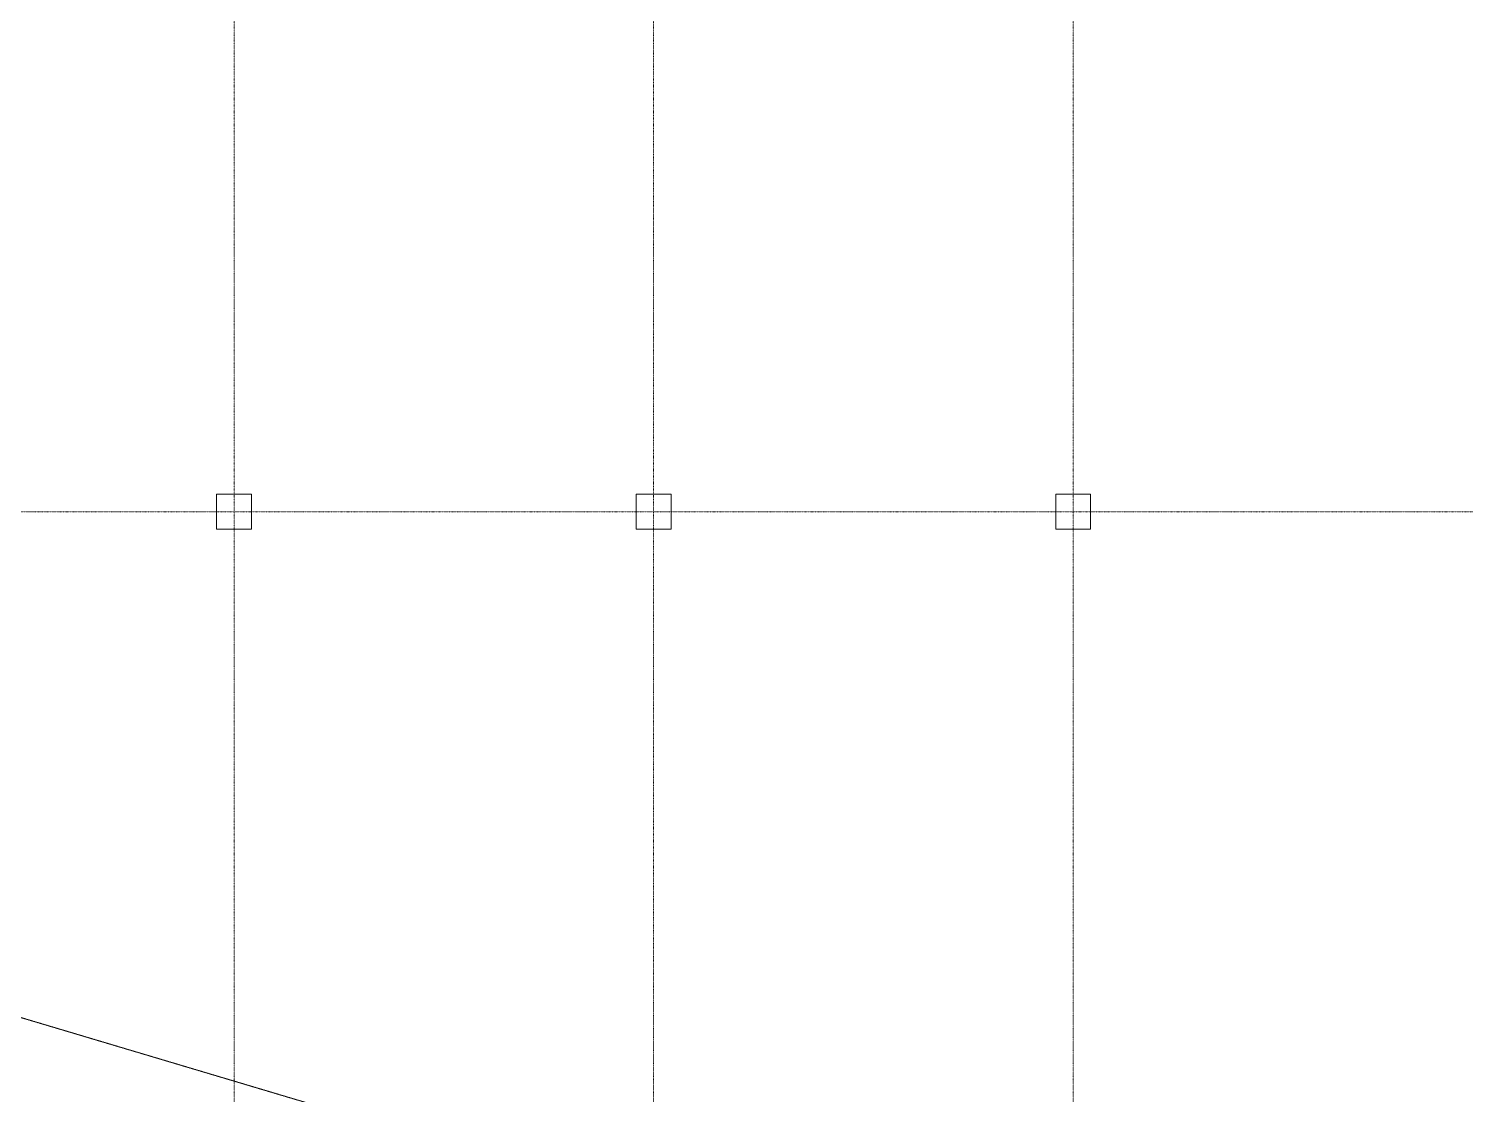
# Model space of a CAD drawing. Extents: x -76427 to 292734, y -42117 to 131250.
# Drawn here: x 189087 to 217851, y 33333 to 54675 of the extents above; entities that cross this region are included whole.
import ezdxf

# ---------------------------------------------------------------- set-up
doc = ezdxf.new("R2010")
doc.units = 0
doc.header["$LTSCALE"] = 10
doc.linetypes.add('H12PL1$0$HIDDEN', pattern=[0.4, 0.3, -0.1])
doc.linetypes.add('H12PL1$0$JJP_三點線', pattern=[0.9, 0.3, -0.15, 0, -0.15, 0, -0.15, 0, -0.15])
for name, color, linetype in [('H12PL1$0$A-OBJE-2D', 252, 'Continuous'), ('H12PL1$0$S-COL', 252, 'Continuous'), ('H12PL1$0$S-GRID', 252, 'Continuous')]:
    doc.layers.add(name, color=color, linetype=linetype)

# ---------------------------------------------------------------- blocks, each defined once
blk = doc.blocks.new('H12PL1')
at = {"layer": 'H12PL1$0$A-OBJE-2D', "linetype": 'H12PL1$0$HIDDEN', "lineweight": 0}
blk.add_line((17650, 85950), (243150, 18700), dxfattribs=at)
at = {"layer": 'H12PL1$0$S-COL', "lineweight": 0, "flags": 128}
for points in [[(192850, 44650), (193550, 44650), (193550, 45350), (192850, 45350)], [(201250, 44650), (201950, 44650), (201950, 45350), (201250, 45350)], [(209650, 44650), (210350, 44650), (210350, 45350), (209650, 45350)]]:
    blk.add_lwpolyline(points, close=True, dxfattribs=at)
at = {"layer": 'H12PL1$0$S-GRID', "linetype": 'H12PL1$0$JJP_三點線', "lineweight": 0}
for p, q in [((193200, 128250), (193200, -28000)), ((201600, 128250), (201600, -28000)), ((210000, 128250), (210000, -28000)), ((-29000, 45000), (289600, 45000))]:
    blk.add_line(p, q, dxfattribs=at)

msp = doc.modelspace()

# ---------------------------------------------------------------- block references
msp.add_blockref('H12PL1', (0, 0))

doc.saveas('drawing.dxf')
